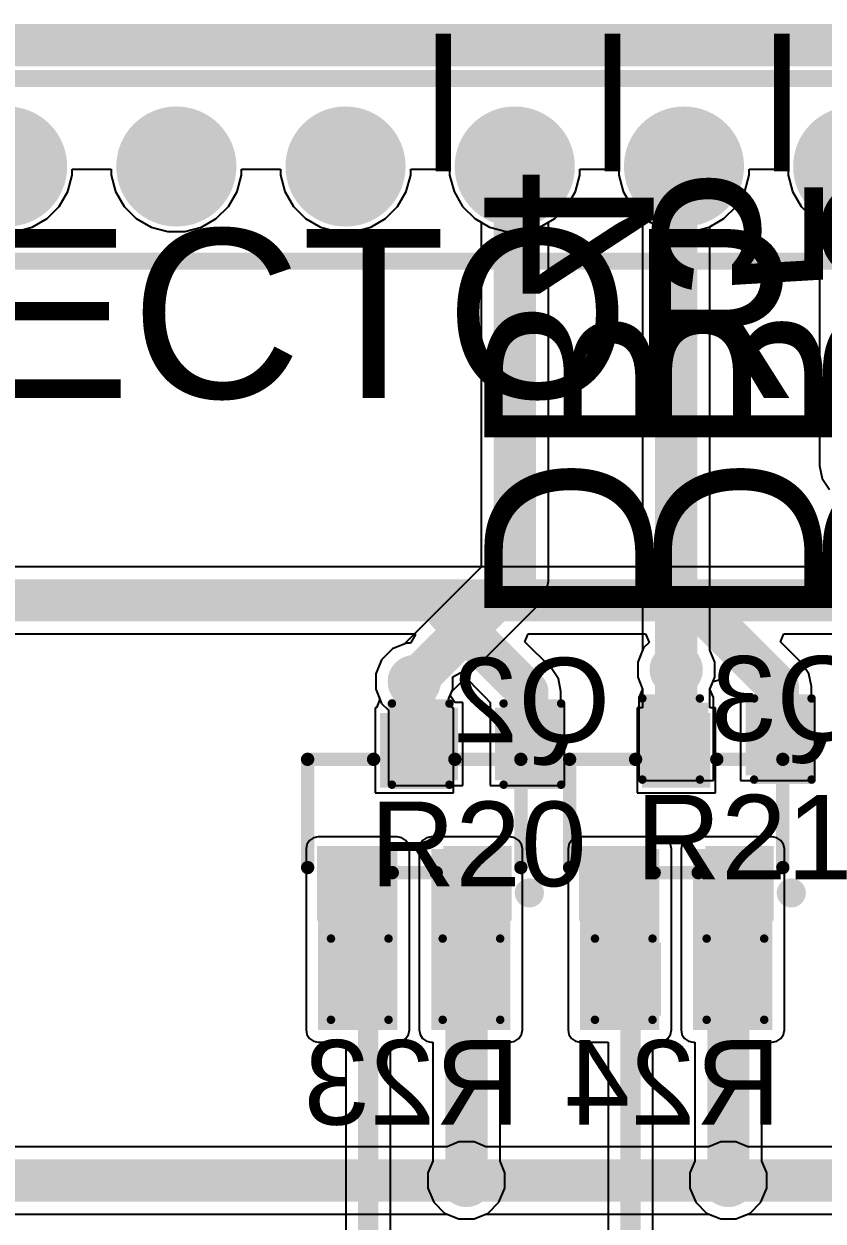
# Model space of a CAD drawing. Header units: millimetres. Extents: x -0.34 to 3.69, y -0.26 to 2.67.
# Drawn here: x 1.004 to 1.476, y 1.533 to 2.241 of the extents above; entities that cross this region are included whole.
import ezdxf

# ---------------------------------------------------------------- set-up
doc = ezdxf.new("R2010")
doc.units = ezdxf.units.MM
doc.header["$MEASUREMENT"] = 0
for name, color, linetype in [('BottomLayer', 5, 'Continuous'), ('BottomOverlay', 54, 'Continuous'), ('BottomPaste', 16, 'Continuous'), ('BottomSolder', 6, 'Continuous'), ('MultiLayer', 9, 'Continuous'), ('PadHoleLayer', 156, 'Continuous'), ('TopLayer', 1, 'Continuous'), ('TopOverlay', 2, 'Continuous'), ('TopPaste', 8, 'Continuous'), ('TopSolder', 216, 'Continuous'), ('ViaHoleLayer', 16, 'Continuous')]:
    doc.layers.add(name, color=color, linetype=linetype)
doc.styles.add('Arial', font='', dxfattribs={"height": 0.2})
doc.styles.get('Arial').set_extended_font_data('Arial')

# ---------------------------------------------------------------- blocks, each defined once
blk = doc.blocks.new('SOT23_3_B_14')
at = {"layer": 'BottomLayer'}
for points in [[(-0.05354, 0.05748), (-0.02126, 0.05748), (-0.02126, 0.02126), (-0.05354, 0.02126)], [(0.02126, 0.05748), (0.05354, 0.05748), (0.05354, 0.02126), (0.02126, 0.02126)], [(-0.01614, -0.02126), (0.01614, -0.02126), (0.01614, -0.05748), (-0.01614, -0.05748)]]:
    blk.add_hatch(color=5, dxfattribs=at).paths.add_polyline_path(points)
at = {"layer": 'BottomPaste'}
for points in [[(-0.05354, 0.05748), (-0.02126, 0.05748), (-0.02126, 0.02126), (-0.05354, 0.02126)], [(0.02126, 0.05748), (0.05354, 0.05748), (0.05354, 0.02126), (0.02126, 0.02126)], [(-0.01614, -0.02126), (0.01614, -0.02126), (0.01614, -0.05748), (-0.01614, -0.05748)]]:
    blk.add_hatch(color=16, dxfattribs=at).paths.add_polyline_path(points)
at = {"layer": 'BottomSolder'}
for points in [[(-0.05754, 0.06148), (-0.01726, 0.06148), (-0.01726, 0.01726), (-0.05754, 0.01726)], [(0.01726, 0.06148), (0.05754, 0.06148), (0.05754, 0.01726), (0.01726, 0.01726)], [(-0.02014, -0.01726), (0.02014, -0.01726), (0.02014, -0.06148), (-0.02014, -0.06148)]]:
    blk.add_hatch(color=6, dxfattribs=at).paths.add_polyline_path(points)
at = {"layer": 'BottomOverlay'}
for points, const_width in [([(-0.06439, 0.045, 1), (-0.07161, 0.045, 1)], 0.01), ([(-0.07411, 0.045, 1), (-0.06911, 0.045, 1)], 0.005), ([(-0.06689, 0.045, 1), (-0.06189, 0.045, 1)], 0.005), ([(-0.01497, 0.033, 1), (-0.01103, 0.033, 1)], 0.00394), ([(0.01103, 0.033, 1), (0.01497, 0.033, 1)], 0.00394), ([(-0.06497, 0.03, 1), (-0.06103, 0.03, 1)], 0.00394), ([(0.06103, 0.03, 1), (0.06497, 0.03, 1)], 0.00394), ([(-0.06497, -0.034, 1), (-0.06103, -0.034, 1)], 0.00394), ([(-0.06497, -0.034, 1), (-0.06103, -0.034, 1)], 0.00394), ([(-0.02597, -0.034, 1), (-0.02203, -0.034, 1)], 0.00394), ([(0.02203, -0.034, 1), (0.02597, -0.034, 1)], 0.00394), ([(0.06103, -0.034, 1), (0.06497, -0.034, 1)], 0.00394), ([(0.06103, -0.034, 1), (0.06497, -0.034, 1)], 0.00394)]:
    blk.add_lwpolyline(points, format="xyb", close=True, dxfattribs=dict(at, const_width=const_width))
at = {"layer": 'BottomOverlay', "const_width": 0.00787}
for points in [[(0.013, 0.033), (-0.013, 0.033)], [(-0.063, 0.03), (-0.063, -0.034)], [(0.063, 0.03), (0.063, -0.034)], [(-0.024, -0.034), (-0.063, -0.034)], [(0.063, -0.034), (0.024, -0.034)]]:
    blk.add_lwpolyline(points, dxfattribs=at)
blk = doc.blocks.new('SOT23_3_B_22')
at = {"layer": 'BottomLayer'}
for points in [[(-0.05354, 0.05748), (-0.02126, 0.05748), (-0.02126, 0.02126), (-0.05354, 0.02126)], [(0.02126, 0.05748), (0.05354, 0.05748), (0.05354, 0.02126), (0.02126, 0.02126)], [(-0.01614, -0.02126), (0.01614, -0.02126), (0.01614, -0.05748), (-0.01614, -0.05748)]]:
    blk.add_hatch(color=5, dxfattribs=at).paths.add_polyline_path(points)
at = {"layer": 'BottomPaste'}
for points in [[(-0.05354, 0.05748), (-0.02126, 0.05748), (-0.02126, 0.02126), (-0.05354, 0.02126)], [(0.02126, 0.05748), (0.05354, 0.05748), (0.05354, 0.02126), (0.02126, 0.02126)], [(-0.01614, -0.02126), (0.01614, -0.02126), (0.01614, -0.05748), (-0.01614, -0.05748)]]:
    blk.add_hatch(color=16, dxfattribs=at).paths.add_polyline_path(points)
at = {"layer": 'BottomSolder'}
for points in [[(-0.05754, 0.06148), (-0.01726, 0.06148), (-0.01726, 0.01726), (-0.05754, 0.01726)], [(0.01726, 0.06148), (0.05754, 0.06148), (0.05754, 0.01726), (0.01726, 0.01726)], [(-0.02014, -0.01726), (0.02014, -0.01726), (0.02014, -0.06148), (-0.02014, -0.06148)]]:
    blk.add_hatch(color=6, dxfattribs=at).paths.add_polyline_path(points)
at = {"layer": 'BottomOverlay'}
for points, const_width in [([(-0.06439, 0.045, 1), (-0.07161, 0.045, 1)], 0.01), ([(-0.07411, 0.045, 1), (-0.06911, 0.045, 1)], 0.005), ([(-0.06689, 0.045, 1), (-0.06189, 0.045, 1)], 0.005), ([(-0.01497, 0.033, 1), (-0.01103, 0.033, 1)], 0.00394), ([(0.01103, 0.033, 1), (0.01497, 0.033, 1)], 0.00394), ([(-0.06497, 0.03, 1), (-0.06103, 0.03, 1)], 0.00394), ([(0.06103, 0.03, 1), (0.06497, 0.03, 1)], 0.00394), ([(-0.06497, -0.034, 1), (-0.06103, -0.034, 1)], 0.00394), ([(-0.06497, -0.034, 1), (-0.06103, -0.034, 1)], 0.00394), ([(-0.02597, -0.034, 1), (-0.02203, -0.034, 1)], 0.00394), ([(0.02203, -0.034, 1), (0.02597, -0.034, 1)], 0.00394), ([(0.06103, -0.034, 1), (0.06497, -0.034, 1)], 0.00394), ([(0.06103, -0.034, 1), (0.06497, -0.034, 1)], 0.00394)]:
    blk.add_lwpolyline(points, format="xyb", close=True, dxfattribs=dict(at, const_width=const_width))
at = {"layer": 'BottomOverlay', "const_width": 0.00787}
for points in [[(0.013, 0.033), (-0.013, 0.033)], [(-0.063, 0.03), (-0.063, -0.034)], [(0.063, 0.03), (0.063, -0.034)], [(-0.024, -0.034), (-0.063, -0.034)], [(0.063, -0.034), (0.024, -0.034)]]:
    blk.add_lwpolyline(points, dxfattribs=at)
blk = doc.blocks.new('R__0603_B_34')
at = {"layer": 'BottomLayer'}
for points in [[(-0.015, 0.0175), (-0.015, -0.0175), (-0.045, -0.0175), (-0.045, 0.0175)], [(0.045, 0.0175), (0.045, -0.0175), (0.015, -0.0175), (0.015, 0.0175)]]:
    blk.add_hatch(color=5, dxfattribs=at).paths.add_polyline_path(points)
at = {"layer": 'BottomPaste'}
for points in [[(-0.015, 0.0175), (-0.015, -0.0175), (-0.045, -0.0175), (-0.045, 0.0175)], [(0.045, 0.0175), (0.045, -0.0175), (0.015, -0.0175), (0.015, 0.0175)]]:
    blk.add_hatch(color=16, dxfattribs=at).paths.add_polyline_path(points)
at = {"layer": 'BottomSolder'}
for points in [[(-0.011, 0.0215), (-0.011, -0.0215), (-0.049, -0.0215), (-0.049, 0.0215)], [(0.049, 0.0215), (0.049, -0.0215), (0.011, -0.0215), (0.011, 0.0215)]]:
    blk.add_hatch(color=6, dxfattribs=at).paths.add_polyline_path(points)
at = {"layer": 'BottomOverlay', "const_width": 0.005}
for points in [[(-0.016, 0.024), (-0.05, 0.024)], [(-0.05, 0.024), (-0.05, -0.024)], [(0.05, 0.024), (0.016, 0.024)], [(0.05, 0.024), (0.05, -0.024)], [(-0.016, -0.024), (-0.05, -0.024)], [(0.05, -0.024), (0.016, -0.024)]]:
    blk.add_lwpolyline(points, dxfattribs=at)
at = {"layer": 'BottomOverlay', "const_width": 0.0025}
for points in [[(-0.05125, 0.024, 1), (-0.04875, 0.024, 1)], [(-0.05125, 0.024, 1), (-0.04875, 0.024, 1)], [(-0.01725, 0.024, 1), (-0.01475, 0.024, 1)], [(0.01475, 0.024, 1), (0.01725, 0.024, 1)], [(0.04875, 0.024, 1), (0.05125, 0.024, 1)], [(0.04875, 0.024, 1), (0.05125, 0.024, 1)], [(-0.05125, -0.024, 1), (-0.04875, -0.024, 1)], [(-0.05125, -0.024, 1), (-0.04875, -0.024, 1)], [(-0.01725, -0.024, 1), (-0.01475, -0.024, 1)], [(0.01475, -0.024, 1), (0.01725, -0.024, 1)], [(0.04875, -0.024, 1), (0.05125, -0.024, 1)], [(0.04875, -0.024, 1), (0.05125, -0.024, 1)]]:
    blk.add_lwpolyline(points, format="xyb", close=True, dxfattribs=at)
blk = doc.blocks.new('R__0603_B_35')
at = {"layer": 'BottomLayer'}
for points in [[(-0.015, 0.0175), (-0.015, -0.0175), (-0.045, -0.0175), (-0.045, 0.0175)], [(0.045, 0.0175), (0.045, -0.0175), (0.015, -0.0175), (0.015, 0.0175)]]:
    blk.add_hatch(color=5, dxfattribs=at).paths.add_polyline_path(points)
at = {"layer": 'BottomPaste'}
for points in [[(-0.015, 0.0175), (-0.015, -0.0175), (-0.045, -0.0175), (-0.045, 0.0175)], [(0.045, 0.0175), (0.045, -0.0175), (0.015, -0.0175), (0.015, 0.0175)]]:
    blk.add_hatch(color=16, dxfattribs=at).paths.add_polyline_path(points)
at = {"layer": 'BottomSolder'}
for points in [[(-0.011, 0.0215), (-0.011, -0.0215), (-0.049, -0.0215), (-0.049, 0.0215)], [(0.049, 0.0215), (0.049, -0.0215), (0.011, -0.0215), (0.011, 0.0215)]]:
    blk.add_hatch(color=6, dxfattribs=at).paths.add_polyline_path(points)
at = {"layer": 'BottomOverlay', "const_width": 0.005}
for points in [[(-0.016, 0.024), (-0.05, 0.024)], [(-0.05, 0.024), (-0.05, -0.024)], [(0.05, 0.024), (0.016, 0.024)], [(0.05, 0.024), (0.05, -0.024)], [(-0.016, -0.024), (-0.05, -0.024)], [(0.05, -0.024), (0.016, -0.024)]]:
    blk.add_lwpolyline(points, dxfattribs=at)
at = {"layer": 'BottomOverlay', "const_width": 0.0025}
for points in [[(-0.05125, 0.024, 1), (-0.04875, 0.024, 1)], [(-0.05125, 0.024, 1), (-0.04875, 0.024, 1)], [(-0.01725, 0.024, 1), (-0.01475, 0.024, 1)], [(0.01475, 0.024, 1), (0.01725, 0.024, 1)], [(0.04875, 0.024, 1), (0.05125, 0.024, 1)], [(0.04875, 0.024, 1), (0.05125, 0.024, 1)], [(-0.05125, -0.024, 1), (-0.04875, -0.024, 1)], [(-0.05125, -0.024, 1), (-0.04875, -0.024, 1)], [(-0.01725, -0.024, 1), (-0.01475, -0.024, 1)], [(0.01475, -0.024, 1), (0.01725, -0.024, 1)], [(0.04875, -0.024, 1), (0.05125, -0.024, 1)], [(0.04875, -0.024, 1), (0.05125, -0.024, 1)]]:
    blk.add_lwpolyline(points, format="xyb", close=True, dxfattribs=at)
blk = doc.blocks.new('R__0603_37')
at = {"layer": 'TopLayer'}
for points in [[(-0.045, -0.0175), (-0.045, 0.0175), (-0.015, 0.0175), (-0.015, -0.0175)], [(0.015, -0.0175), (0.015, 0.0175), (0.045, 0.0175), (0.045, -0.0175)]]:
    blk.add_hatch(color=1, dxfattribs=at).paths.add_polyline_path(points)
at = {"layer": 'TopPaste'}
for points in [[(-0.045, -0.0175), (-0.045, 0.0175), (-0.015, 0.0175), (-0.015, -0.0175)], [(0.015, -0.0175), (0.015, 0.0175), (0.045, 0.0175), (0.045, -0.0175)]]:
    blk.add_hatch(color=8, dxfattribs=at).paths.add_polyline_path(points)
at = {"layer": 'TopSolder'}
for points in [[(-0.049, -0.0215), (-0.049, 0.0215), (-0.011, 0.0215), (-0.011, -0.0215)], [(0.011, -0.0215), (0.011, 0.0215), (0.049, 0.0215), (0.049, -0.0215)]]:
    blk.add_hatch(color=216, dxfattribs=at).paths.add_polyline_path(points)
at = {"layer": 'TopOverlay', "const_width": 0.005}
for points in [[(-0.05, 0.024), (-0.05, -0.024)], [(-0.016, 0.024), (-0.05, 0.024)], [(0.05, 0.024), (0.016, 0.024)], [(0.05, 0.024), (0.05, -0.024)], [(-0.016, -0.024), (-0.05, -0.024)], [(0.05, -0.024), (0.016, -0.024)]]:
    blk.add_lwpolyline(points, dxfattribs=at)
at = {"layer": 'TopOverlay', "const_width": 0.0025}
for points in [[(-0.05125, 0.024, 1), (-0.04875, 0.024, 1)], [(-0.05125, 0.024, 1), (-0.04875, 0.024, 1)], [(-0.01725, 0.024, 1), (-0.01475, 0.024, 1)], [(0.01475, 0.024, 1), (0.01725, 0.024, 1)], [(0.04875, 0.024, 1), (0.05125, 0.024, 1)], [(0.04875, 0.024, 1), (0.05125, 0.024, 1)], [(-0.05125, -0.024, 1), (-0.04875, -0.024, 1)], [(-0.05125, -0.024, 1), (-0.04875, -0.024, 1)], [(-0.01725, -0.024, 1), (-0.01475, -0.024, 1)], [(0.01475, -0.024, 1), (0.01725, -0.024, 1)], [(0.04875, -0.024, 1), (0.05125, -0.024, 1)], [(0.04875, -0.024, 1), (0.05125, -0.024, 1)]]:
    blk.add_lwpolyline(points, format="xyb", close=True, dxfattribs=at)
blk = doc.blocks.new('R__0603_38')
at = {"layer": 'TopLayer'}
for points in [[(-0.045, -0.0175), (-0.045, 0.0175), (-0.015, 0.0175), (-0.015, -0.0175)], [(0.015, -0.0175), (0.015, 0.0175), (0.045, 0.0175), (0.045, -0.0175)]]:
    blk.add_hatch(color=1, dxfattribs=at).paths.add_polyline_path(points)
at = {"layer": 'TopPaste'}
for points in [[(-0.045, -0.0175), (-0.045, 0.0175), (-0.015, 0.0175), (-0.015, -0.0175)], [(0.015, -0.0175), (0.015, 0.0175), (0.045, 0.0175), (0.045, -0.0175)]]:
    blk.add_hatch(color=8, dxfattribs=at).paths.add_polyline_path(points)
at = {"layer": 'TopSolder'}
for points in [[(-0.049, -0.0215), (-0.049, 0.0215), (-0.011, 0.0215), (-0.011, -0.0215)], [(0.011, -0.0215), (0.011, 0.0215), (0.049, 0.0215), (0.049, -0.0215)]]:
    blk.add_hatch(color=216, dxfattribs=at).paths.add_polyline_path(points)
at = {"layer": 'TopOverlay', "const_width": 0.005}
for points in [[(-0.05, 0.024), (-0.05, -0.024)], [(-0.016, 0.024), (-0.05, 0.024)], [(0.05, 0.024), (0.016, 0.024)], [(0.05, 0.024), (0.05, -0.024)], [(-0.016, -0.024), (-0.05, -0.024)], [(0.05, -0.024), (0.016, -0.024)]]:
    blk.add_lwpolyline(points, dxfattribs=at)
at = {"layer": 'TopOverlay', "const_width": 0.0025}
for points in [[(-0.05125, 0.024, 1), (-0.04875, 0.024, 1)], [(-0.05125, 0.024, 1), (-0.04875, 0.024, 1)], [(-0.01725, 0.024, 1), (-0.01475, 0.024, 1)], [(0.01475, 0.024, 1), (0.01725, 0.024, 1)], [(0.04875, 0.024, 1), (0.05125, 0.024, 1)], [(0.04875, 0.024, 1), (0.05125, 0.024, 1)], [(-0.05125, -0.024, 1), (-0.04875, -0.024, 1)], [(-0.05125, -0.024, 1), (-0.04875, -0.024, 1)], [(-0.01725, -0.024, 1), (-0.01475, -0.024, 1)], [(0.01475, -0.024, 1), (0.01725, -0.024, 1)], [(0.04875, -0.024, 1), (0.05125, -0.024, 1)], [(0.04875, -0.024, 1), (0.05125, -0.024, 1)]]:
    blk.add_lwpolyline(points, format="xyb", close=True, dxfattribs=at)
blk = doc.blocks.new('PPPC161LFBN_RC_40')
at = {"layer": 'BottomLayer'}
h = blk.add_hatch(color=5, dxfattribs=at)
edge = h.paths.add_edge_path()
edge.add_arc((-0.05, 0), 0.0315, 0, 360)
h = blk.add_hatch(color=5, dxfattribs=at)
edge = h.paths.add_edge_path()
edge.add_arc((0.05, 0), 0.0315, 0, 360)
h = blk.add_hatch(color=5, dxfattribs=at)
edge = h.paths.add_edge_path()
edge.add_arc((0.15, 0), 0.0315, 0, 360)
h = blk.add_hatch(color=5, dxfattribs=at)
edge = h.paths.add_edge_path()
edge.add_arc((0.25, 0), 0.0315, 0, 360)
h = blk.add_hatch(color=5, dxfattribs=at)
edge = h.paths.add_edge_path()
edge.add_arc((0.35, 0), 0.0315, 0, 360)
h = blk.add_hatch(color=5, dxfattribs=at)
edge = h.paths.add_edge_path()
edge.add_arc((0.45, 0), 0.0315, 0, 360)
at = {"layer": 'BottomSolder'}
h = blk.add_hatch(color=6, dxfattribs=at)
edge = h.paths.add_edge_path()
edge.add_arc((-0.05, 0), 0.0355, 0, 360)
h = blk.add_hatch(color=6, dxfattribs=at)
edge = h.paths.add_edge_path()
edge.add_arc((0.05, 0), 0.0355, 0, 360)
h = blk.add_hatch(color=6, dxfattribs=at)
edge = h.paths.add_edge_path()
edge.add_arc((0.15, 0), 0.0355, 0, 360)
h = blk.add_hatch(color=6, dxfattribs=at)
edge = h.paths.add_edge_path()
edge.add_arc((0.25, 0), 0.0355, 0, 360)
h = blk.add_hatch(color=6, dxfattribs=at)
edge = h.paths.add_edge_path()
edge.add_arc((0.35, 0), 0.0355, 0, 360)
h = blk.add_hatch(color=6, dxfattribs=at)
edge = h.paths.add_edge_path()
edge.add_arc((0.45, 0), 0.0355, 0, 360)
at = {"layer": 'MultiLayer'}
h = blk.add_hatch(color=9, dxfattribs=at)
edge = h.paths.add_edge_path()
edge.add_arc((-0.05, 0), 0.0315, 0, 360)
h = blk.add_hatch(color=9, dxfattribs=at)
edge = h.paths.add_edge_path()
edge.add_arc((0.05, 0), 0.0315, 0, 360)
h = blk.add_hatch(color=9, dxfattribs=at)
edge = h.paths.add_edge_path()
edge.add_arc((0.15, 0), 0.0315, 0, 360)
h = blk.add_hatch(color=9, dxfattribs=at)
edge = h.paths.add_edge_path()
edge.add_arc((0.25, 0), 0.0315, 0, 360)
h = blk.add_hatch(color=9, dxfattribs=at)
edge = h.paths.add_edge_path()
edge.add_arc((0.35, 0), 0.0315, 0, 360)
h = blk.add_hatch(color=9, dxfattribs=at)
edge = h.paths.add_edge_path()
edge.add_arc((0.45, 0), 0.0315, 0, 360)
at = {"layer": 'PadHoleLayer'}
h = blk.add_hatch(color=156, dxfattribs=at)
edge = h.paths.add_edge_path()
edge.add_arc((-0.05, 0), 0.01772, 0, 360)
h = blk.add_hatch(color=156, dxfattribs=at)
edge = h.paths.add_edge_path()
edge.add_arc((0.05, 0), 0.01772, 0, 360)
h = blk.add_hatch(color=156, dxfattribs=at)
edge = h.paths.add_edge_path()
edge.add_arc((0.15, 0), 0.01772, 0, 360)
h = blk.add_hatch(color=156, dxfattribs=at)
edge = h.paths.add_edge_path()
edge.add_arc((0.25, 0), 0.01772, 0, 360)
h = blk.add_hatch(color=156, dxfattribs=at)
edge = h.paths.add_edge_path()
edge.add_arc((0.35, 0), 0.01772, 0, 360)
at = {"layer": 'TopLayer'}
h = blk.add_hatch(color=1, dxfattribs=at)
edge = h.paths.add_edge_path()
edge.add_arc((-0.05, 0), 0.0315, 0, 360)
h = blk.add_hatch(color=1, dxfattribs=at)
edge = h.paths.add_edge_path()
edge.add_arc((0.05, 0), 0.0315, 0, 360)
h = blk.add_hatch(color=1, dxfattribs=at)
edge = h.paths.add_edge_path()
edge.add_arc((0.15, 0), 0.0315, 0, 360)
h = blk.add_hatch(color=1, dxfattribs=at)
edge = h.paths.add_edge_path()
edge.add_arc((0.25, 0), 0.0315, 0, 360)
h = blk.add_hatch(color=1, dxfattribs=at)
edge = h.paths.add_edge_path()
edge.add_arc((0.35, 0), 0.0315, 0, 360)
h = blk.add_hatch(color=1, dxfattribs=at)
edge = h.paths.add_edge_path()
edge.add_arc((0.45, 0), 0.0315, 0, 360)
at = {"layer": 'TopSolder'}
h = blk.add_hatch(color=216, dxfattribs=at)
edge = h.paths.add_edge_path()
edge.add_arc((-0.05, 0), 0.0355, 0, 360)
h = blk.add_hatch(color=216, dxfattribs=at)
edge = h.paths.add_edge_path()
edge.add_arc((0.05, 0), 0.0355, 0, 360)
h = blk.add_hatch(color=216, dxfattribs=at)
edge = h.paths.add_edge_path()
edge.add_arc((0.15, 0), 0.0355, 0, 360)
h = blk.add_hatch(color=216, dxfattribs=at)
edge = h.paths.add_edge_path()
edge.add_arc((0.25, 0), 0.0355, 0, 360)
h = blk.add_hatch(color=216, dxfattribs=at)
edge = h.paths.add_edge_path()
edge.add_arc((0.35, 0), 0.0355, 0, 360)
h = blk.add_hatch(color=216, dxfattribs=at)
edge = h.paths.add_edge_path()
edge.add_arc((0.45, 0), 0.0355, 0, 360)
at = {"layer": 'TopOverlay', "const_width": 0.01}
for points in [[(-0.801, 0.052), (0.005, 0.052)], [(0.005, 0.052), (0.816, 0.052)], [(-0.801, -0.056), (0.815, -0.056)]]:
    blk.add_lwpolyline(points, dxfattribs=at)
at = {"layer": 'TopOverlay', "const_width": 0.005}
blk.add_lwpolyline([(0.0025, 0.052, 1), (0.0075, 0.052, 1)], format="xyb", close=True, dxfattribs=at)
blk.add_lwpolyline([(0.0025, 0.052, 1), (0.0075, 0.052, 1)], format="xyb", close=True, dxfattribs=at)

msp = doc.modelspace()

# ---------------------------------------------------------------- hatches: boundary and pattern name
at = {"layer": 'BottomLayer'}
h = msp.add_hatch(color=5, dxfattribs=at)
edge = h.paths.add_edge_path()
edge.add_arc((1.389, 1.859), 0.01575, 0, 360)
h = msp.add_hatch(color=5, dxfattribs=at)
edge = h.paths.add_edge_path()
edge.add_arc((1.2342, 1.85197), 0.01575, 0, 360)
for points in [[(1.1774, 1.646), (1.2242, 1.646), (1.2242, 1.753), (1.1774, 1.753)], [(1.2442, 1.646), (1.291, 1.646), (1.291, 1.753), (1.2442, 1.753)], [(1.3322, 1.646), (1.379, 1.646), (1.379, 1.753), (1.3322, 1.753)], [(1.399, 1.646), (1.4458, 1.646), (1.4458, 1.753), (1.399, 1.753)]]:
    msp.add_hatch(color=5, dxfattribs=at).paths.add_polyline_path(points)
h = msp.add_hatch(color=5, dxfattribs=at)
edge = h.paths.add_edge_path()
edge.add_arc((1.265, 1.557), 0.01575, 0, 360)
h = msp.add_hatch(color=5, dxfattribs=at)
edge = h.paths.add_edge_path()
edge.add_arc((1.4198, 1.557), 0.01575, 0, 360)
at = {"layer": 'TopLayer'}
h = msp.add_hatch(color=1, dxfattribs=at)
edge = h.paths.add_edge_path()
edge.add_arc((1.389, 1.859), 0.01575, 0, 360)
h = msp.add_hatch(color=1, dxfattribs=at)
edge = h.paths.add_edge_path()
edge.add_arc((1.2342, 1.85197), 0.01575, 0, 360)
h = msp.add_hatch(color=1, dxfattribs=at)
edge = h.paths.add_edge_path()
edge.add_arc((1.265, 1.557), 0.01575, 0, 360)
h = msp.add_hatch(color=1, dxfattribs=at)
edge = h.paths.add_edge_path()
edge.add_arc((1.4198, 1.557), 0.01575, 0, 360)
at = {"layer": 'ViaHoleLayer'}
h = msp.add_hatch(color=16, dxfattribs=at)
edge = h.paths.add_edge_path()
edge.add_arc((1.389, 1.859), 0.00984, 0, 360)
h = msp.add_hatch(color=16, dxfattribs=at)
edge = h.paths.add_edge_path()
edge.add_arc((1.2342, 1.85197), 0.00984, 0, 360)
h = msp.add_hatch(color=16, dxfattribs=at)
edge = h.paths.add_edge_path()
edge.add_arc((1.265, 1.557), 0.00984, 0, 360)
h = msp.add_hatch(color=16, dxfattribs=at)
edge = h.paths.add_edge_path()
edge.add_arc((1.4198, 1.557), 0.00984, 0, 360)

# ---------------------------------------------------------------- linework, layer by layer
at = {"layer": 'BottomLayer'}
for p, q in [((1.0321, 2.15143), (1.0321, 2.155)), ((1.0321, 2.155), (1.0551, 2.155)), ((1.0551, 2.155), (1.0551, 2.15143)), ((1.1321, 2.15143), (1.1321, 2.155)), ((1.1321, 2.155), (1.1551, 2.155)), ((1.1551, 2.155), (1.1551, 2.15143)), ((1.2321, 2.15143), (1.2321, 2.155)), ((1.2321, 2.155), (1.2551, 2.155)), ((1.2551, 2.155), (1.2551, 2.15143)), ((1.3321, 2.15143), (1.3321, 2.155)), ((1.3321, 2.155), (1.3551, 2.155)), ((1.3551, 2.155), (1.3551, 2.15143)), ((1.4321, 2.15143), (1.4321, 2.155)), ((1.4321, 2.155), (1.4551, 2.155)), ((1.4551, 2.155), (1.4551, 2.15143)), ((1.02947, 2.14164), (1.0321, 2.15143)), ((1.0551, 2.15143), (1.05773, 2.14164)), ((1.12947, 2.14164), (1.1321, 2.15143)), ((1.1551, 2.15143), (1.15773, 2.14164)), ((1.22947, 2.14164), (1.2321, 2.15143)), ((1.2551, 2.15143), (1.25773, 2.14164)), ((1.32947, 2.14164), (1.3321, 2.15143)), ((1.3551, 2.15143), (1.35773, 2.14164)), ((1.42947, 2.14164), (1.4321, 2.15143)), ((1.4551, 2.15143), (1.45773, 2.14164)), ((1.0244, 2.13286), (1.02947, 2.14164)), ((1.05773, 2.14164), (1.0628, 2.13286)), ((1.1244, 2.13286), (1.12947, 2.14164)), ((1.15773, 2.14164), (1.1628, 2.13286)), ((1.2244, 2.13286), (1.22947, 2.14164)), ((1.25773, 2.14164), (1.2628, 2.13286)), ((1.3244, 2.13286), (1.32947, 2.14164)), ((1.35773, 2.14164), (1.3628, 2.13286)), ((1.4244, 2.13286), (1.42947, 2.14164)), ((1.45773, 2.14164), (1.4628, 2.13286)), ((1.01724, 2.1257), (1.0244, 2.13286)), ((1.0628, 2.13286), (1.06996, 2.1257)), ((1.11724, 2.1257), (1.1244, 2.13286)), ((1.1628, 2.13286), (1.16996, 2.1257)), ((1.21724, 2.1257), (1.2244, 2.13286)), ((1.2628, 2.13286), (1.26996, 2.1257)), ((1.31724, 2.1257), (1.3244, 2.13286)), ((1.3628, 2.13286), (1.36912, 2.12654)), ((1.41724, 2.1257), (1.4244, 2.13286)), ((1.4628, 2.13286), (1.46996, 2.1257)), ((1.00846, 2.12063), (1.01724, 2.1257)), ((1.06996, 2.1257), (1.07874, 2.12063)), ((1.10846, 2.12063), (1.11724, 2.1257)), ((1.16996, 2.1257), (1.17874, 2.12063)), ((1.20846, 2.12063), (1.21724, 2.1257)), ((1.26996, 2.1257), (1.27372, 2.12353)), ((1.27372, 2.12353), (1.27372, 1.9196)), ((1.31348, 2.12353), (1.31724, 2.1257)), ((1.31348, 1.91137), (1.31348, 2.12353)), ((1.36912, 2.12654), (1.36912, 1.87044)), ((1.40888, 2.12087), (1.41724, 2.1257)), ((1.46996, 2.1257), (1.47372, 2.12353)), ((1.47372, 2.12353), (1.47372, 1.9796)), ((0.99867, 2.118), (1.00846, 2.12063)), ((1.07874, 2.12063), (1.08853, 2.118)), ((1.08853, 2.118), (1.09867, 2.118)), ((1.09867, 2.118), (1.10846, 2.12063)), ((1.17874, 2.12063), (1.18853, 2.118)), ((1.18853, 2.118), (1.19867, 2.118)), ((1.19867, 2.118), (1.20846, 2.12063)), ((1.40888, 1.87044), (1.40888, 2.12087)), ((1.47372, 1.9796), (1.47523, 1.97199)), ((1.47523, 1.97199), (1.47954, 1.96554)), ((1.27372, 1.9196), (1.22823, 1.87412)), ((1.31197, 1.90376), (1.31348, 1.91137)), ((1.25635, 1.846), (1.30766, 1.89731)), ((1.30766, 1.89731), (1.31197, 1.90376)), ((1.22131, 1.87125), (1.21492, 1.86485)), ((1.22823, 1.87412), (1.22131, 1.87125)), ((1.36912, 1.87044), (1.36625, 1.86352)), ((1.41175, 1.86352), (1.40888, 1.87044)), ((1.21492, 1.86485), (1.21145, 1.85649)), ((1.36625, 1.86352), (1.36625, 1.85448)), ((1.41175, 1.85448), (1.41175, 1.86352)), ((1.21145, 1.85649), (1.21145, 1.84744)), ((1.36625, 1.85448), (1.36912, 1.84756)), ((1.40888, 1.84756), (1.41175, 1.85448)), ((1.21145, 1.84744), (1.21392, 1.84148)), ((1.36912, 1.84756), (1.36912, 1.83648)), ((1.40888, 1.83648), (1.40888, 1.84756)), ((1.21392, 1.84148), (1.21183, 1.83648)), ((1.25448, 1.84148), (1.25635, 1.846)), ((1.25657, 1.83648), (1.25448, 1.84148)), ((1.21183, 1.83648), (1.21106, 1.83648)), ((1.21106, 1.83648), (1.21106, 1.78626)), ((1.25734, 1.83648), (1.25657, 1.83648)), ((1.25734, 1.78626), (1.25734, 1.83648)), ((1.36912, 1.83648), (1.36586, 1.83648)), ((1.36586, 1.83648), (1.36586, 1.78626)), ((1.41214, 1.83648), (1.40888, 1.83648)), ((1.41214, 1.78626), (1.41214, 1.83648)), ((1.21106, 1.78626), (1.25734, 1.78626)), ((1.36586, 1.78626), (1.41214, 1.78626)), ((1.1708, 1.75573), (1.17026, 1.753)), ((1.17235, 1.75805), (1.1708, 1.75573)), ((1.17467, 1.75959), (1.17235, 1.75805)), ((1.1774, 1.76014), (1.17467, 1.75959)), ((1.2242, 1.76014), (1.1774, 1.76014)), ((1.22693, 1.75959), (1.2242, 1.76014)), ((1.22925, 1.75805), (1.22693, 1.75959)), ((1.23079, 1.75573), (1.22925, 1.75805)), ((1.23134, 1.753), (1.23079, 1.75573)), ((1.2376, 1.75573), (1.23706, 1.753)), ((1.23915, 1.75805), (1.2376, 1.75573)), ((1.24147, 1.75959), (1.23915, 1.75805)), ((1.2442, 1.76014), (1.24147, 1.75959)), ((1.291, 1.76014), (1.2442, 1.76014)), ((1.29373, 1.75959), (1.291, 1.76014)), ((1.29605, 1.75805), (1.29373, 1.75959)), ((1.29759, 1.75573), (1.29605, 1.75805)), ((1.29814, 1.753), (1.29759, 1.75573)), ((1.3256, 1.75573), (1.32506, 1.753)), ((1.32715, 1.75805), (1.3256, 1.75573)), ((1.32947, 1.75959), (1.32715, 1.75805)), ((1.3322, 1.76014), (1.32947, 1.75959)), ((1.379, 1.76014), (1.3322, 1.76014)), ((1.38173, 1.75959), (1.379, 1.76014)), ((1.38405, 1.75805), (1.38173, 1.75959)), ((1.38559, 1.75573), (1.38405, 1.75805)), ((1.38614, 1.753), (1.38559, 1.75573)), ((1.3924, 1.75573), (1.39186, 1.753)), ((1.39395, 1.75805), (1.3924, 1.75573)), ((1.39627, 1.75959), (1.39395, 1.75805)), ((1.399, 1.76014), (1.39627, 1.75959)), ((1.4458, 1.76014), (1.399, 1.76014)), ((1.44853, 1.75959), (1.4458, 1.76014)), ((1.45085, 1.75805), (1.44853, 1.75959)), ((1.45239, 1.75573), (1.45085, 1.75805)), ((1.45294, 1.753), (1.45239, 1.75573)), ((1.17026, 1.753), (1.17026, 1.646)), ((1.23134, 1.646), (1.23134, 1.753)), ((1.23706, 1.753), (1.23706, 1.646)), ((1.29814, 1.646), (1.29814, 1.753)), ((1.32506, 1.753), (1.32506, 1.646)), ((1.38614, 1.646), (1.38614, 1.753)), ((1.39186, 1.753), (1.39186, 1.646)), ((1.45294, 1.646), (1.45294, 1.753)), ((1.17026, 1.646), (1.1708, 1.64327)), ((1.1708, 1.64327), (1.17235, 1.64095)), ((1.22925, 1.64095), (1.23079, 1.64327)), ((1.23079, 1.64327), (1.23134, 1.646)), ((1.23706, 1.646), (1.2376, 1.64327)), ((1.2376, 1.64327), (1.23915, 1.64095)), ((1.29605, 1.64095), (1.29759, 1.64327)), ((1.29759, 1.64327), (1.29814, 1.646)), ((1.32506, 1.646), (1.3256, 1.64327)), ((1.3256, 1.64327), (1.32715, 1.64095)), ((1.38405, 1.64095), (1.38559, 1.64327)), ((1.38559, 1.64327), (1.38614, 1.646)), ((1.39186, 1.646), (1.3924, 1.64327)), ((1.3924, 1.64327), (1.39395, 1.64095)), ((1.45085, 1.64095), (1.45239, 1.64327)), ((1.45239, 1.64327), (1.45294, 1.646)), ((1.17235, 1.64095), (1.17467, 1.63941)), ((1.17467, 1.63941), (1.1774, 1.63886)), ((1.1774, 1.63886), (1.19375, 1.63886)), ((1.19375, 1.63886), (1.19375, 1.2927)), ((1.22025, 1.29249), (1.22025, 1.63886)), ((1.22025, 1.63886), (1.2242, 1.63886)), ((1.2242, 1.63886), (1.22693, 1.63941)), ((1.22693, 1.63941), (1.22925, 1.64095)), ((1.23915, 1.64095), (1.24147, 1.63941)), ((1.24147, 1.63941), (1.2442, 1.63886)), ((1.2442, 1.63886), (1.24512, 1.63886)), ((1.24512, 1.63886), (1.24512, 1.56844)), ((1.28488, 1.56844), (1.28488, 1.63886)), ((1.28488, 1.63886), (1.291, 1.63886)), ((1.291, 1.63886), (1.29373, 1.63941)), ((1.29373, 1.63941), (1.29605, 1.64095)), ((1.32715, 1.64095), (1.32947, 1.63941)), ((1.32947, 1.63941), (1.3322, 1.63886)), ((1.3322, 1.63886), (1.34875, 1.63886)), ((1.34875, 1.63886), (1.34875, 1.30592)), ((1.37525, 1.30592), (1.37525, 1.63886)), ((1.37525, 1.63886), (1.379, 1.63886)), ((1.379, 1.63886), (1.38173, 1.63941)), ((1.38173, 1.63941), (1.38405, 1.64095)), ((1.39395, 1.64095), (1.39627, 1.63941)), ((1.39627, 1.63941), (1.399, 1.63886)), ((1.399, 1.63886), (1.39992, 1.63886)), ((1.39992, 1.63886), (1.39992, 1.56844)), ((1.43968, 1.56844), (1.43968, 1.63886)), ((1.43968, 1.63886), (1.4458, 1.63886)), ((1.4458, 1.63886), (1.44853, 1.63941)), ((1.44853, 1.63941), (1.45085, 1.64095)), ((1.24512, 1.56844), (1.24225, 1.56152)), ((1.28775, 1.56152), (1.28488, 1.56844)), ((1.39992, 1.56844), (1.39705, 1.56152)), ((1.44255, 1.56152), (1.43968, 1.56844)), ((1.24225, 1.56152), (1.24225, 1.55248)), ((1.28775, 1.55248), (1.28775, 1.56152)), ((1.39705, 1.56152), (1.39705, 1.55248)), ((1.44255, 1.55248), (1.44255, 1.56152)), ((1.24225, 1.55248), (1.24572, 1.54411)), ((1.28428, 1.54411), (1.28775, 1.55248)), ((1.39705, 1.55248), (1.40052, 1.54411)), ((1.43908, 1.54411), (1.44255, 1.55248)), ((1.24572, 1.54411), (1.25211, 1.53772)), ((1.27789, 1.53772), (1.28428, 1.54411)), ((1.40052, 1.54411), (1.40691, 1.53772)), ((1.43269, 1.53772), (1.43908, 1.54411)), ((1.25211, 1.53772), (1.26048, 1.53425)), ((1.26952, 1.53425), (1.27789, 1.53772)), ((1.40691, 1.53772), (1.41528, 1.53425)), ((1.42432, 1.53425), (1.43269, 1.53772)), ((1.26048, 1.53425), (1.26952, 1.53425)), ((1.41528, 1.53425), (1.42432, 1.53425))]:
    msp.add_line(p, q, dxfattribs=at)
for points, const_width in [([(1.2936, 1.91137), (1.2936, 2.1565)], 0.025), ([(1.389, 2.1519), (1.3936, 2.1565)], 0.025), ([(1.389, 1.859), (1.389, 2.1519)], 0.025), ([(1.2342, 1.85197), (1.2936, 1.91137)], 0.025), ([(1.389, 1.81137), (1.389, 1.859)], 0.025), ([(1.2342, 1.81137), (1.2342, 1.85197)], 0.025), ([(1.207, 1.287), (1.207, 1.672)], 0.012), ([(1.265, 1.557), (1.265, 1.668)], 0.025), ([(1.362, 1.287), (1.362, 1.676)], 0.012), ([(1.4198, 1.557), (1.4198, 1.668)], 0.025)]:
    msp.add_lwpolyline(points, dxfattribs=dict(at, const_width=const_width))
for points, const_width in [([(1.28735, 2.1565, 1), (1.29985, 2.1565, 1)], 0.0125), ([(1.38735, 2.1565, 1), (1.39985, 2.1565, 1)], 0.0125), ([(1.38275, 2.1519, 1), (1.39525, 2.1519, 1)], 0.0125), ([(1.38275, 2.1519, 1), (1.39525, 2.1519, 1)], 0.0125), ([(1.28735, 1.91137, 1), (1.29985, 1.91137, 1)], 0.0125), ([(1.28735, 1.91137, 1), (1.29985, 1.91137, 1)], 0.0125), ([(1.38275, 1.859, 1), (1.39525, 1.859, 1)], 0.0125), ([(1.38275, 1.859, 1), (1.39525, 1.859, 1)], 0.0125), ([(1.22795, 1.85197, 1), (1.24045, 1.85197, 1)], 0.0125), ([(1.22795, 1.85197, 1), (1.24045, 1.85197, 1)], 0.0125), ([(1.22795, 1.81137, 1), (1.24045, 1.81137, 1)], 0.0125), ([(1.38275, 1.81137, 1), (1.39525, 1.81137, 1)], 0.0125), ([(1.204, 1.672, 1), (1.21, 1.672, 1)], 0.006), ([(1.25875, 1.668, 1), (1.27125, 1.668, 1)], 0.0125), ([(1.359, 1.676, 1), (1.365, 1.676, 1)], 0.006), ([(1.41355, 1.668, 1), (1.42605, 1.668, 1)], 0.0125), ([(1.25875, 1.557, 1), (1.27125, 1.557, 1)], 0.0125), ([(1.41355, 1.557, 1), (1.42605, 1.557, 1)], 0.0125)]:
    msp.add_lwpolyline(points, format="xyb", close=True, dxfattribs=dict(at, const_width=const_width))
at = {"layer": 'TopLayer'}
for p, q in [((1.0321, 2.15143), (1.0321, 2.155)), ((1.0321, 2.155), (1.0551, 2.155)), ((1.0551, 2.155), (1.0551, 2.15143)), ((1.1321, 2.15143), (1.1321, 2.155)), ((1.1321, 2.155), (1.1551, 2.155)), ((1.1551, 2.155), (1.1551, 2.15143)), ((1.2321, 2.15143), (1.2321, 2.155)), ((1.2321, 2.155), (1.2551, 2.155)), ((1.2551, 2.155), (1.2551, 2.15143)), ((1.3321, 2.15143), (1.3321, 2.155)), ((1.3321, 2.155), (1.3551, 2.155)), ((1.3551, 2.155), (1.3551, 2.15143)), ((1.4321, 2.15143), (1.4321, 2.155)), ((1.4321, 2.155), (1.4551, 2.155)), ((1.4551, 2.155), (1.4551, 2.15143)), ((1.02947, 2.14164), (1.0321, 2.15143)), ((1.0551, 2.15143), (1.05773, 2.14164)), ((1.12947, 2.14164), (1.1321, 2.15143)), ((1.1551, 2.15143), (1.15773, 2.14164)), ((1.22947, 2.14164), (1.2321, 2.15143)), ((1.2551, 2.15143), (1.25773, 2.14164)), ((1.32947, 2.14164), (1.3321, 2.15143)), ((1.3551, 2.15143), (1.35773, 2.14164)), ((1.42947, 2.14164), (1.4321, 2.15143)), ((1.4551, 2.15143), (1.45773, 2.14164)), ((1.0244, 2.13286), (1.02947, 2.14164)), ((1.05773, 2.14164), (1.0628, 2.13286)), ((1.1244, 2.13286), (1.12947, 2.14164)), ((1.15773, 2.14164), (1.1628, 2.13286)), ((1.2244, 2.13286), (1.22947, 2.14164)), ((1.25773, 2.14164), (1.2628, 2.13286)), ((1.3244, 2.13286), (1.32947, 2.14164)), ((1.35773, 2.14164), (1.3628, 2.13286)), ((1.4244, 2.13286), (1.42947, 2.14164)), ((1.45773, 2.14164), (1.4628, 2.13286)), ((1.01724, 2.1257), (1.0244, 2.13286)), ((1.0628, 2.13286), (1.06996, 2.1257)), ((1.11724, 2.1257), (1.1244, 2.13286)), ((1.1628, 2.13286), (1.16996, 2.1257)), ((1.21724, 2.1257), (1.2244, 2.13286)), ((1.2628, 2.13286), (1.26996, 2.1257)), ((1.31724, 2.1257), (1.3244, 2.13286)), ((1.3628, 2.13286), (1.36996, 2.1257)), ((1.41724, 2.1257), (1.4244, 2.13286)), ((1.4628, 2.13286), (1.46996, 2.1257)), ((1.00846, 2.12063), (1.01724, 2.1257)), ((1.06996, 2.1257), (1.07874, 2.12063)), ((1.10846, 2.12063), (1.11724, 2.1257)), ((1.16996, 2.1257), (1.17874, 2.12063)), ((1.20846, 2.12063), (1.21724, 2.1257)), ((1.26996, 2.1257), (1.27874, 2.12063)), ((1.30846, 2.12063), (1.31724, 2.1257)), ((1.36996, 2.1257), (1.37874, 2.12063)), ((1.40846, 2.12063), (1.41724, 2.1257)), ((1.46996, 2.1257), (1.47874, 2.12063)), ((0.99867, 2.118), (1.00846, 2.12063)), ((1.07874, 2.12063), (1.08853, 2.118)), ((1.08853, 2.118), (1.09867, 2.118)), ((1.09867, 2.118), (1.10846, 2.12063)), ((1.17874, 2.12063), (1.18853, 2.118)), ((1.18853, 2.118), (1.19867, 2.118)), ((1.19867, 2.118), (1.20846, 2.12063)), ((1.27874, 2.12063), (1.28853, 2.118)), ((1.28853, 2.118), (1.29867, 2.118)), ((1.29867, 2.118), (1.30846, 2.12063)), ((1.37874, 2.12063), (1.38853, 2.118)), ((1.38853, 2.118), (1.39867, 2.118)), ((1.39867, 2.118), (1.40846, 2.12063)), ((1.62896, 1.91988), (0.57429, 1.91988)), ((0.87418, 1.88012), (1.23465, 1.88012)), ((1.23492, 1.87972), (1.23192, 1.87472)), ((1.23465, 1.88012), (1.23473, 1.88007)), ((1.23473, 1.88007), (1.23492, 1.87972)), ((1.29962, 1.8755), (1.30153, 1.88012)), ((1.30153, 1.88012), (1.37088, 1.88012)), ((1.37088, 1.88012), (1.37295, 1.87512)), ((1.45062, 1.8755), (1.45253, 1.88012)), ((1.45253, 1.88012), (1.53909, 1.88012)), ((1.22131, 1.87125), (1.21492, 1.86485)), ((1.22968, 1.87472), (1.22131, 1.87125)), ((1.23192, 1.87472), (1.22968, 1.87472)), ((1.31506, 1.86006), (1.29962, 1.8755)), ((1.36972, 1.87189), (1.36625, 1.86352)), ((1.37295, 1.87512), (1.36972, 1.87189)), ((1.46306, 1.86306), (1.45062, 1.8755)), ((1.21492, 1.86485), (1.21145, 1.85649)), ((1.36625, 1.86352), (1.36625, 1.85448)), ((1.46737, 1.85661), (1.46306, 1.86306)), ((1.21145, 1.85649), (1.21145, 1.84744)), ((1.25695, 1.85486), (1.26164, 1.85725)), ((1.25695, 1.84744), (1.25695, 1.85486)), ((1.26164, 1.85725), (1.2759, 1.84298)), ((1.31937, 1.85361), (1.31506, 1.86006)), ((1.36625, 1.85448), (1.36914, 1.8475)), ((1.46888, 1.849), (1.46737, 1.85661)), ((1.21145, 1.84744), (1.21492, 1.83908)), ((1.25538, 1.84366), (1.25695, 1.84744)), ((1.32088, 1.846), (1.31937, 1.85361)), ((1.36914, 1.8475), (1.367, 1.8425)), ((1.40886, 1.8475), (1.41075, 1.85206)), ((1.411, 1.8425), (1.40886, 1.8475)), ((1.41075, 1.85206), (1.41637, 1.85352)), ((1.41637, 1.85352), (1.4239, 1.84598)), ((1.46888, 1.8425), (1.46888, 1.849)), ((1.25816, 1.8395), (1.25538, 1.84366)), ((1.2759, 1.84298), (1.279, 1.8395)), ((1.32088, 1.8395), (1.32088, 1.846)), ((1.367, 1.8425), (1.367, 1.8425)), ((1.367, 1.8425), (1.367, 1.7935)), ((1.411, 1.7935), (1.411, 1.8425)), ((1.411, 1.8425), (1.411, 1.8425)), ((1.4239, 1.84598), (1.427, 1.8425)), ((1.427, 1.8425), (1.427, 1.8425)), ((1.427, 1.8425), (1.427, 1.8425)), ((1.427, 1.8425), (1.427, 1.7935)), ((1.471, 1.8425), (1.46888, 1.8425)), ((1.471, 1.7935), (1.471, 1.8425)), ((1.21492, 1.83908), (1.219, 1.835)), ((1.219, 1.835), (1.219, 1.7905)), ((1.263, 1.8395), (1.25816, 1.8395)), ((1.263, 1.7905), (1.263, 1.8395)), ((1.279, 1.8395), (1.279, 1.8395)), ((1.279, 1.8395), (1.279, 1.8395)), ((1.279, 1.8395), (1.279, 1.7905)), ((1.323, 1.8395), (1.32088, 1.8395)), ((1.323, 1.7905), (1.323, 1.8395)), ((1.367, 1.7935), (1.411, 1.7935)), ((1.427, 1.7935), (1.471, 1.7935)), ((1.219, 1.7905), (1.263, 1.7905)), ((1.279, 1.7905), (1.323, 1.7905)), ((1.26048, 1.57975), (1.25356, 1.57688)), ((1.26952, 1.57975), (1.26048, 1.57975)), ((1.27644, 1.57688), (1.26952, 1.57975)), ((1.41528, 1.57975), (1.40836, 1.57688)), ((1.42432, 1.57975), (1.41528, 1.57975)), ((1.43124, 1.57688), (1.42432, 1.57975)), ((1.25356, 1.57688), (0.84244, 1.57688)), ((1.40836, 1.57688), (1.27644, 1.57688)), ((1.56636, 1.57688), (1.43124, 1.57688)), ((0.84244, 1.53712), (1.25356, 1.53712)), ((1.25356, 1.53712), (1.26048, 1.53425)), ((1.26952, 1.53425), (1.27644, 1.53712)), ((1.27644, 1.53712), (1.40836, 1.53712)), ((1.40836, 1.53712), (1.41528, 1.53425)), ((1.42432, 1.53425), (1.43124, 1.53712)), ((1.43124, 1.53712), (1.56636, 1.53712)), ((1.26048, 1.53425), (1.26952, 1.53425)), ((1.41528, 1.53425), (1.42432, 1.53425))]:
    msp.add_line(p, q, dxfattribs=at)
for points, const_width in [([(0.77709, 2.22829), (1.77896, 2.22829)], 0.025), ([(0.82, 1.9), (1.64, 1.9)], 0.025), ([(1.254, 1.893), (1.301, 1.846)], 0.025), ([(1.402, 1.896), (1.449, 1.849)], 0.025), ([(1.389, 1.818), (1.389, 1.859)], 0.012), ([(1.449, 1.818), (1.449, 1.849)], 0.025), ([(1.2342, 1.85197), (1.2376, 1.84857)], 0.012), ([(1.2376, 1.8184), (1.2376, 1.84857)], 0.012), ([(1.301, 1.815), (1.301, 1.846)], 0.025), ([(1.2376, 1.8184), (1.241, 1.815)], 0.012), ([(0.831, 1.557), (1.265, 1.557)], 0.025), ([(1.265, 1.557), (1.4198, 1.557)], 0.025), ([(1.4198, 1.557), (1.5778, 1.557)], 0.025)]:
    msp.add_lwpolyline(points, dxfattribs=dict(at, const_width=const_width))
for points, const_width in [([(1.24775, 1.893, 1), (1.26025, 1.893, 1)], 0.0125), ([(1.39575, 1.896, 1), (1.40825, 1.896, 1)], 0.0125), ([(1.386, 1.859, 1), (1.392, 1.859, 1)], 0.006), ([(1.44275, 1.849, 1), (1.45525, 1.849, 1)], 0.0125), ([(1.44275, 1.849, 1), (1.45525, 1.849, 1)], 0.0125), ([(1.2312, 1.85197, 1), (1.2372, 1.85197, 1)], 0.006), ([(1.2346, 1.84857, 1), (1.2406, 1.84857, 1)], 0.006), ([(1.2346, 1.84857, 1), (1.2406, 1.84857, 1)], 0.006), ([(1.29475, 1.846, 1), (1.30725, 1.846, 1)], 0.0125), ([(1.29475, 1.846, 1), (1.30725, 1.846, 1)], 0.0125), ([(1.29475, 1.815, 1), (1.30725, 1.815, 1)], 0.0125), ([(1.44275, 1.818, 1), (1.45525, 1.818, 1)], 0.0125), ([(1.2346, 1.8184, 1), (1.2406, 1.8184, 1)], 0.006), ([(1.2346, 1.8184, 1), (1.2406, 1.8184, 1)], 0.006), ([(1.238, 1.815, 1), (1.244, 1.815, 1)], 0.006), ([(1.386, 1.818, 1), (1.392, 1.818, 1)], 0.006), ([(1.25875, 1.557, 1), (1.27125, 1.557, 1)], 0.0125), ([(1.25875, 1.557, 1), (1.27125, 1.557, 1)], 0.0125), ([(1.41355, 1.557, 1), (1.42605, 1.557, 1)], 0.0125), ([(1.41355, 1.557, 1), (1.42605, 1.557, 1)], 0.0125)]:
    msp.add_lwpolyline(points, format="xyb", close=True, dxfattribs=dict(at, const_width=const_width))

# ---------------------------------------------------------------- block references
msp.add_blockref('PPPC161LFBN_RC_40', (1.0436, 2.1565))
at = {"rotation": 180}
for name, p in [('R__0603_38', (1.271, 1.815)), ('R__0603_37', (1.419, 1.818)), ('SOT23_3_B_22', (1.2342, 1.772)), ('SOT23_3_B_14', (1.389, 1.772)), ('R__0603_B_35', (1.235, 1.676)), ('R__0603_B_34', (1.391, 1.676))]:
    msp.add_blockref(name, p, dxfattribs=at)

# ---------------------------------------------------------------- texts
at = {"layer": 'BottomOverlay', "style": 'Arial', "text_generation_flag": 2}
for s, p in [('DB4_', (1.27567, 1.884)), ('DB5_', (1.37567, 1.884)), ('DB6_', (1.47567, 1.884))]:
    msp.add_text(s, height=0.1, rotation=270, dxfattribs=at).set_placement(p)
for s, p in [('Q2', (1.35, 1.816)), ('Q3', (1.50265, 1.81701)), ('R23', (1.297, 1.59)), ('R24', (1.451, 1.59))]:
    msp.add_text(s, height=0.05, dxfattribs=at).set_placement(p)
at = {"layer": 'TopOverlay', "style": 'Arial'}
msp.add_text('LCD CONNECTOR', height=0.1, rotation=360, dxfattribs=at).set_placement((0.244, 2.01954))
for s, p in [('R21', (1.365, 1.735)), ('R20', (1.208, 1.731))]:
    msp.add_text(s, height=0.05, dxfattribs=at).set_placement(p)

doc.saveas('drawing.dxf')
